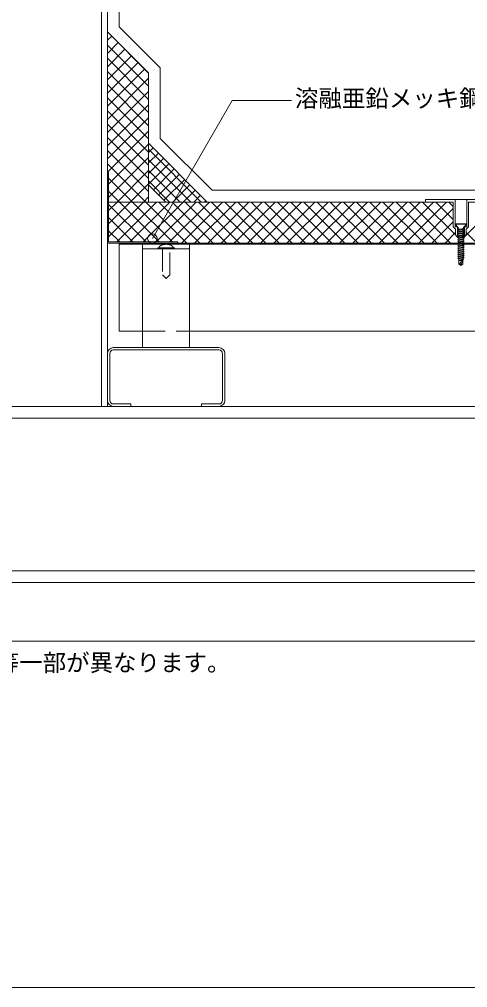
# Model space of a CAD drawing. Units: millimetres, scale not verified. Extents: x -1380 to 1380, y -955 to 955.
# Drawn here: x 0 to 381, y -955 to -131 of the extents above; entities that cross this region are included whole.
import ezdxf
from ezdxf.enums import TextEntityAlignment as Align

# ---------------------------------------------------------------- set-up
doc = ezdxf.new("R2010")
doc.units = ezdxf.units.MM
doc.header["$LTSCALE"] = 3
doc.linetypes.add('USER1', pattern=[9.525, 6.35, -3.175])
for name, color, linetype, lineweight in [('0-0_0', 7, 'Continuous', 9), ('0-1_HATCH', 9, 'Continuous', 18), ('0-3_BOUSUI', 1, 'Continuous', 18), ('0-4_MOJI', 7, 'Continuous', 18), ('0-6_KANAMONO_SCREW', 4, 'Continuous', 18), ('0-7_dannnetu', 6, 'Continuous', 18), ('0-8_KANAMONO', 5, 'Continuous', 18), ('0-9_TEKKOTU', 7, 'USER1', 18), ('0-A_doubuti', 5, 'Continuous', 18), ('0-B_dekki', 3, 'USER1', 18), ('0-C_ZATU', 6, 'Continuous', 18), ('0-D_WAKU', 7, 'Continuous', 18)]:
    doc.layers.add(name, color=color, linetype=linetype, lineweight=lineweight)
doc.styles.add('ＭＳ ゴシック', font='')
doc.styles.get('ＭＳ ゴシック').set_extended_font_data('MS Gothic')

msp = doc.modelspace()

# ---------------------------------------------------------------- linework, layer by layer
at = {"layer": '0-0_0', "lineweight": 18}
msp.add_lwpolyline([(-900.281, -660.14), (899.719, -660.14), (899.719, 539.86), (-900.281, 539.86)], close=True, dxfattribs=at)
at = {"layer": '0-1_HATCH'}
for p, q in [((109.719, -176.284), (74.719, -141.284)), ((74.719, -148.457), (78.377, -144.799)), ((74.719, -159.682), (83.99, -150.411)), ((109.719, -187.51), (74.719, -152.51)), ((74.719, -170.907), (89.602, -156.024)), ((74.719, -182.133), (95.215, -161.637)), ((109.719, -198.735), (74.719, -163.735)), ((74.719, -193.358), (100.828, -167.249)), ((74.719, -204.583), (106.44, -172.862)), ((109.719, -209.96), (74.719, -174.96)), ((74.719, -215.809), (109.719, -180.809)), ((109.719, -221.186), (74.719, -186.186)), ((74.719, -227.034), (109.719, -192.034)), ((109.719, -232.411), (74.719, -197.411)), ((74.719, -238.259), (109.719, -203.259)), ((109.719, -243.636), (74.719, -208.636)), ((74.719, -249.485), (109.719, -214.485)), ((109.719, -254.862), (74.719, -219.862)), ((74.719, -260.71), (109.719, -225.71)), ((109.719, -266.087), (74.719, -231.087)), ((75.719, -270.935), (109.719, -236.935)), ((109.719, -277.312), (74.719, -242.312)), ((109.719, -243.893), (113.595, -240.017)), ((154.629, -286.14), (109.719, -241.23)), ((109.719, -252.873), (118.085, -244.507)), ((107.322, -286.14), (74.719, -253.538)), ((75.719, -282.161), (109.719, -248.161)), ((109.719, -261.853), (122.575, -248.997)), ((145.649, -286.14), (109.719, -250.21)), ((109.719, -270.834), (127.066, -253.487)), ((82.964, -286.14), (109.719, -259.386)), ((136.669, -286.14), (109.719, -259.191)), ((113.878, -275.655), (131.556, -257.977)), ((118.368, -280.145), (136.046, -262.467)), ((96.096, -286.14), (75.719, -265.763)), ((94.19, -286.14), (109.719, -270.611)), ((127.688, -286.14), (109.719, -268.171)), ((122.858, -284.635), (140.536, -266.957)), ((130.333, -286.14), (145.026, -271.448)), ((84.871, -286.14), (75.719, -276.988)), ((139.313, -286.14), (149.516, -275.938)), ((75.719, -293.386), (82.964, -286.14)), ((75.719, -304.611), (94.19, -286.14)), ((75.719, -315.837), (105.415, -286.14)), ((107.646, -320.14), (75.719, -288.214)), ((82.64, -320.14), (116.64, -286.14)), ((118.871, -320.14), (84.871, -286.14)), ((93.866, -320.14), (127.866, -286.14)), ((130.096, -320.14), (96.096, -286.14)), ((105.091, -320.14), (139.091, -286.14)), ((105.415, -286.14), (109.719, -281.837)), ((142.322, -321.14), (107.322, -286.14)), ((116.316, -320.14), (150.316, -286.14)), ((153.547, -321.14), (118.547, -286.14)), ((127.542, -320.14), (161.542, -286.14)), ((164.772, -321.14), (129.772, -286.14)), ((137.767, -321.14), (172.767, -286.14)), ((175.998, -321.14), (140.998, -286.14)), ((148.294, -286.14), (154.006, -280.428)), ((148.992, -321.14), (183.992, -286.14)), ((187.223, -321.14), (152.223, -286.14)), ((157.274, -286.14), (158.496, -284.918)), ((160.218, -321.14), (195.218, -286.14)), ((198.448, -321.14), (163.448, -286.14)), ((171.443, -321.14), (206.443, -286.14)), ((209.674, -321.14), (174.674, -286.14)), ((182.668, -321.14), (217.668, -286.14)), ((220.899, -321.14), (185.899, -286.14)), ((193.894, -321.14), (228.894, -286.14)), ((232.124, -321.14), (197.124, -286.14)), ((205.119, -321.14), (240.119, -286.14)), ((243.35, -321.14), (208.35, -286.14)), ((216.344, -321.14), (251.344, -286.14)), ((254.575, -321.14), (219.575, -286.14)), ((227.57, -321.14), (262.57, -286.14)), ((265.8, -321.14), (230.8, -286.14)), ((238.795, -321.14), (273.795, -286.14)), ((277.026, -321.14), (242.026, -286.14)), ((250.02, -321.14), (285.02, -286.14)), ((288.251, -321.14), (253.251, -286.14)), ((261.246, -321.14), (296.246, -286.14)), ((299.476, -321.14), (264.476, -286.14)), ((272.471, -321.14), (307.471, -286.14)), ((310.702, -321.14), (275.702, -286.14)), ((283.696, -321.14), (318.696, -286.14)), ((321.927, -321.14), (286.927, -286.14)), ((294.922, -321.14), (329.922, -286.14)), ((333.152, -321.14), (298.152, -286.14)), ((306.147, -321.14), (341.147, -286.14)), ((344.378, -321.14), (309.378, -286.14)), ((317.372, -321.14), (352.372, -286.14)), ((355.603, -321.14), (320.603, -286.14)), ((328.597, -321.14), (363.597, -286.14)), ((366.828, -321.14), (331.828, -286.14)), ((371.607, -314.694), (343.053, -286.14)), ((369.219, -301.081), (354.279, -286.14)), ((369.219, -289.855), (365.504, -286.14)), ((379.792, -314.847), (408.499, -286.14)), ((339.823, -321.14), (369.219, -291.744)), ((96.42, -320.14), (75.719, -299.439)), ((351.048, -321.14), (369.219, -302.97)), ((85.195, -320.14), (75.719, -310.664)), ((362.273, -321.14), (371.219, -312.195)), ((389.279, -321.14), (380.219, -312.081)), ((373.478, -316.565), (372.053, -315.14)), ((373.499, -321.14), (374.069, -320.57)), ((378.053, -321.14), (376.963, -320.05)), ((377.569, -317.07), (379.499, -315.14))]:
    msp.add_line(p, q, dxfattribs=at)
at = {"layer": '0-3_BOUSUI'}
for p, q in [((159.719, -286.14), (109.719, -236.14)), ((124.364, -286.14), (109.719, -271.496))]:
    msp.add_line(p, q, dxfattribs=at)
msp.add_lwpolyline([(899.719, -276.14), (163.861, -276.14), (119.719, -231.998), (119.719, -171.998), (84.719, -136.998), (84.719, -72.144)], dxfattribs=at)
at = {"layer": '0-4_MOJI'}
msp.add_lwpolyline([(231.386, -199.572), (180.948, -199.572), (112.961, -317.328)], dxfattribs=at)
msp.add_circle((112.961, -317.328), 4, dxfattribs=at)
at = {"layer": '0-6_KANAMONO_SCREW'}
for p, q in [((370.719, -304.64), (380.719, -304.64)), ((370.719, -305.14), (370.719, -304.64)), ((380.719, -305.14), (380.719, -304.64)), ((370.719, -305.14), (373.139, -307.561)), ((372.869, -309.565), (373.869, -310.106)), ((372.869, -311.315), (373.869, -311.856)), ((372.869, -313.065), (373.869, -313.606)), ((373.719, -308.69), (373.657, -308.459)), ((373.719, -308.69), (373.869, -308.69)), ((373.869, -309.565), (377.569, -308.69)), ((373.869, -309.565), (373.869, -308.69)), ((373.869, -310.106), (373.869, -311.315)), ((373.869, -311.315), (377.569, -310.44)), ((373.869, -311.856), (373.869, -313.065)), ((373.869, -313.065), (377.569, -312.19)), ((373.869, -313.606), (377.569, -312.94)), ((378.569, -308.69), (377.569, -308.69)), ((377.569, -309.44), (377.569, -310.44)), ((378.569, -310.44), (377.569, -310.44)), ((377.569, -311.19), (377.569, -312.19)), ((377.569, -312.94), (378.569, -312.19)), ((378.569, -312.19), (377.569, -312.19)), ((377.569, -312.94), (377.569, -313.94)), ((377.719, -308.69), (377.78, -308.459)), ((372.869, -314.815), (373.869, -315.356)), ((372.869, -316.565), (373.869, -317.106)), ((372.869, -318.315), (373.869, -318.856)), ((372.869, -320.065), (373.869, -320.606)), ((373.869, -313.606), (373.869, -314.815)), ((373.869, -314.815), (377.569, -313.94)), ((373.869, -315.356), (373.869, -316.565)), ((373.869, -316.565), (377.569, -315.69)), ((373.869, -317.106), (373.869, -318.315)), ((373.869, -318.315), (377.569, -317.44)), ((373.869, -318.856), (373.869, -320.065)), ((373.869, -320.065), (377.569, -319.19)), ((373.869, -320.606), (373.869, -321.815)), ((373.869, -321.815), (377.569, -320.94)), ((378.569, -313.94), (377.569, -313.94)), ((377.569, -314.69), (377.569, -315.69)), ((378.569, -315.69), (377.569, -315.69)), ((377.569, -316.44), (377.569, -317.44)), ((378.569, -317.44), (377.569, -317.44)), ((377.569, -318.19), (377.569, -319.19)), ((378.569, -319.19), (377.569, -319.19)), ((377.569, -319.94), (377.569, -320.94)), ((378.569, -320.94), (377.569, -320.94)), ((372.869, -321.815), (373.869, -322.356)), ((372.869, -323.565), (373.869, -324.106)), ((372.869, -325.315), (373.869, -325.315)), ((372.869, -325.315), (373.869, -325.856)), ((372.869, -327.065), (373.869, -327.065)), ((372.869, -327.065), (373.869, -327.606)), ((372.869, -328.815), (373.869, -328.815)), ((373.869, -322.356), (373.869, -323.565)), ((373.869, -323.565), (377.569, -322.69)), ((373.869, -324.106), (373.869, -325.315)), ((373.869, -325.315), (378.569, -324.44)), ((373.869, -325.315), (377.569, -324.44)), ((373.869, -325.856), (377.569, -325.19)), ((373.869, -325.856), (373.869, -327.065)), ((373.869, -327.065), (378.569, -326.19)), ((373.869, -327.065), (377.569, -326.19)), ((373.869, -327.606), (377.569, -326.94)), ((373.869, -327.606), (373.869, -328.815)), ((373.869, -328.815), (378.569, -327.94)), ((373.869, -328.815), (377.569, -327.94)), ((373.869, -329.356), (373.869, -330.565)), ((373.869, -330.565), (378.569, -329.69)), ((373.869, -330.565), (377.569, -329.69)), ((377.569, -321.69), (377.569, -322.69)), ((378.569, -322.69), (377.569, -322.69)), ((377.569, -323.44), (377.569, -324.44)), ((378.569, -324.44), (377.569, -324.44)), ((377.569, -325.19), (378.569, -324.44)), ((377.569, -325.19), (377.569, -326.19)), ((378.569, -326.19), (377.569, -326.19)), ((377.569, -326.94), (378.569, -326.19)), ((377.569, -326.94), (377.569, -327.94)), ((378.569, -327.94), (377.569, -327.94)), ((377.569, -328.69), (378.569, -327.94)), ((378.569, -329.69), (377.569, -329.69)), ((377.569, -330.44), (378.569, -329.69)), ((372.869, -330.565), (373.869, -330.565)), ((372.869, -330.565), (373.869, -331.106)), ((372.869, -332.315), (373.869, -332.315)), ((372.869, -332.315), (373.869, -332.856)), ((372.869, -334.065), (373.869, -334.065)), ((372.869, -334.065), (373.869, -334.606)), ((373.487, -335.64), (374.287, -336.073)), ((373.869, -331.106), (377.569, -330.44)), ((373.869, -331.106), (373.869, -332.315)), ((373.869, -332.315), (378.569, -331.44)), ((373.869, -332.315), (377.569, -331.44)), ((373.869, -332.856), (377.569, -332.19)), ((373.869, -332.856), (373.869, -334.065)), ((373.869, -334.065), (378.569, -333.19)), ((373.869, -334.065), (377.569, -333.19)), ((373.869, -334.606), (377.569, -333.94)), ((373.869, -334.606), (374.287, -335.64)), ((373.969, -336.073), (373.969, -339.015)), ((373.969, -336.073), (377.469, -336.073)), ((374.287, -335.64), (378.047, -334.94)), ((374.287, -336.073), (377.247, -335.54)), ((377.569, -333.94), (377.247, -334.94)), ((377.247, -335.54), (377.247, -336.073)), ((377.569, -330.44), (377.569, -331.44)), ((378.569, -331.44), (377.569, -331.44)), ((377.569, -332.19), (378.569, -331.44)), ((377.569, -332.19), (377.569, -333.19)), ((378.569, -333.19), (377.569, -333.19)), ((377.569, -333.94), (378.569, -333.19)), ((375.719, -340.24), (373.969, -339.015)), ((375.719, -340.24), (374.978, -338.237)), ((375.719, -340.24), (377.469, -339.015))]:
    msp.add_line(p, q, dxfattribs=at)
for points in [[(370.719, -305.14), (380.719, -305.14), (378.299, -307.561)], [(372.869, -309.565), (373.869, -309.565), (378.569, -308.69)], [(372.869, -311.315), (373.869, -311.315), (378.569, -310.44)], [(372.869, -313.065), (373.869, -313.065), (378.569, -312.19)], [(373.869, -310.106), (377.569, -309.44), (378.569, -308.69)], [(373.869, -311.856), (377.569, -311.19), (378.569, -310.44)], [(372.869, -314.815), (373.869, -314.815), (378.569, -313.94)], [(372.869, -316.565), (373.869, -316.565), (378.569, -315.69)], [(372.869, -318.315), (373.869, -318.315), (378.569, -317.44)], [(372.869, -320.065), (373.869, -320.065), (378.569, -319.19)], [(372.869, -321.815), (373.869, -321.815), (378.569, -320.94)], [(373.869, -315.356), (377.569, -314.69), (378.569, -313.94)], [(373.869, -317.106), (377.569, -316.44), (378.569, -315.69)], [(373.869, -318.856), (377.569, -318.19), (378.569, -317.44)], [(373.869, -320.606), (377.569, -319.94), (378.569, -319.19)], [(373.869, -322.356), (377.569, -321.69), (378.569, -320.94)], [(372.869, -323.565), (373.869, -323.565), (378.569, -322.69)], [(372.869, -328.815), (373.869, -329.356), (377.569, -328.69), (377.569, -329.69)], [(373.869, -324.106), (377.569, -323.44), (378.569, -322.69)], [(373.487, -335.64), (374.287, -335.64), (377.247, -334.94)], [(375.719, -340.24), (377.469, -336.073), (377.469, -339.015)], [(377.247, -335.54), (378.047, -334.94), (377.247, -334.94)]]:
    msp.add_lwpolyline(points, dxfattribs=at)
for centre, radius, start, end in [((371.725, -308.975), 2, 14.93142, 45), ((379.713, -308.975), 2, 135, 165.06858), ((379.787, -341.258), 5.679, 114.08593, 147.8643), ((375.719, -340.24), 2.136, 110.30447, 145)]:
    msp.add_arc(centre, radius, start, end, dxfattribs=at)
at = {"layer": '0-7_dannnetu'}
for p, q in [((74.719, -141.14), (109.719, -176.14)), ((109.719, -176.14), (109.719, -286.14)), ((369.219, -286.14), (75.719, -286.14))]:
    msp.add_line(p, q, dxfattribs=at)
at = {"layer": '0-8_KANAMONO'}
for p, q in [((69.719, -460.14), (69.719, -31.14)), ((74.719, -460.14), (74.719, -31.14))]:
    msp.add_line(p, q, dxfattribs=at)
msp.add_lwpolyline([(75.719, -261.14), (75.719, -320.14), (134.719, -320.14), (134.719, -321.14), (74.719, -321.14), (74.719, -261.14)], close=True, dxfattribs=at)
at = {"layer": '0-9_TEKKOTU', "linetype": 'Continuous'}
for p, q in [((-900.281, -460.14), (899.719, -460.14)), ((-900.281, -470.14), (899.719, -470.14)), ((-900.281, -600.14), (899.719, -600.14)), ((-900.281, -610.14), (899.719, -610.14))]:
    msp.add_line(p, q, dxfattribs=at)
at = {"layer": '0-A_doubuti'}
for p, q in [((79.719, -410.14), (169.719, -410.14)), ((169.719, -412.14), (79.719, -412.14)), ((74.719, -455.14), (74.719, -415.14)), ((76.719, -415.14), (76.719, -455.14)), ((172.719, -455.14), (172.719, -415.14)), ((174.719, -415.14), (174.719, -455.14)), ((94.719, -460.14), (79.719, -460.14))]:
    msp.add_line(p, q, dxfattribs=at)
for points in [[(79.719, -458.14), (94.719, -458.14), (94.719, -460.14)], [(169.719, -460.14), (154.719, -460.14), (154.719, -458.14), (169.719, -458.14)]]:
    msp.add_lwpolyline(points, dxfattribs=at)
for centre, radius, start, end in [((79.719, -415.14), 5, 90, 180), ((79.719, -415.14), 3, 90, 180), ((169.719, -415.14), 5, 0, 90), ((169.719, -415.14), 3, 0, 90), ((79.719, -455.14), 5, 180, 270), ((79.719, -455.14), 3, 180, 270), ((169.719, -455.14), 5, 270, 0), ((169.719, -455.14), 3, 270, 0)]:
    msp.add_arc(centre, radius, start, end, dxfattribs=at)
at = {"layer": '0-B_dekki', "linetype": 'Continuous'}
for p, q in [((84.719, -396.14), (84.719, -321.14)), ((899.719, -321.14), (84.719, -321.14)), ((899.719, -322.14), (84.719, -322.14)), ((104.719, -410.14), (104.719, -322.14)), ((104.719, -326.14), (144.719, -326.14)), ((144.719, -410.14), (144.719, -322.14)), ((104.719, -396.14), (84.719, -396.14)), ((899.719, -396.14), (144.719, -396.14))]:
    msp.add_line(p, q, dxfattribs=at)
at = {"layer": '0-B_dekki'}
msp.add_line((104.719, -396.14), (144.719, -396.14), dxfattribs=at)
msp.add_lwpolyline([(117.719, -326.14), (131.719, -326.14), (131.719, -325.14), (117.719, -325.14)], close=True, dxfattribs=at)
msp.add_lwpolyline([(121.719, -326.14), (121.719, -348.14), (124.719, -351.14), (127.719, -348.14), (127.719, -326.14)], dxfattribs=at)
for centre, radius, start, end in [((120.653, -325.212), 1.935, 125.7312, 177.88555), ((122.971, -327.793), 5.397, 103.41361, 129.70709), ((124.791, -334.058), 11.918, 90.34476, 104.93646), ((124.647, -334.058), 11.918, 75.06354, 89.65524), ((126.467, -327.793), 5.397, 50.29291, 76.58639), ((128.785, -325.212), 1.935, 2.11445, 54.2688)]:
    msp.add_arc(centre, radius, start, end, dxfattribs=at)
at = {"layer": '0-C_ZATU'}
for p, q in [((370.719, -284.14), (380.719, -284.14)), ((372.719, -315.14), (378.719, -315.14))]:
    msp.add_line(p, q, dxfattribs=at)
for points in [[(372.719, -307.14), (370.719, -307.14), (370.719, -284.14), (345.719, -284.14), (345.719, -286.14), (369.219, -286.14), (369.219, -307.14), (371.219, -309.14), (371.219, -313.14), (371.719, -315.14), (372.719, -315.14)], [(378.719, -307.14), (380.719, -307.14), (380.719, -284.14), (405.719, -284.14), (405.719, -286.14), (382.219, -286.14), (382.219, -307.14), (380.219, -309.14), (380.219, -313.14), (379.719, -315.14), (378.719, -315.14)]]:
    msp.add_lwpolyline(points, close=True, dxfattribs=at)
at = {"layer": '0-D_WAKU'}
msp.add_lwpolyline([(-1380.281, -955.14), (1379.719, -955.14), (1379.719, 954.86), (-1380.281, 954.86)], close=True, dxfattribs=at)

# ---------------------------------------------------------------- texts
at = {"layer": '0-4_MOJI', "style": 'ＭＳ ゴシック'}
for s, p in [('溶融亜鉛メッキ鋼板(t=1.0)', (234.386, -209.572)), ('※こちらの図は熱工法とストライプ工法の場合の形状です。その他の工法については出入隅の形状等一部が異なります。', (-900.281, -690.14))]:
    msp.add_text(s, height=14.66, dxfattribs=at).set_placement(p, align=Align.BOTTOM_LEFT)

doc.saveas('drawing.dxf')
